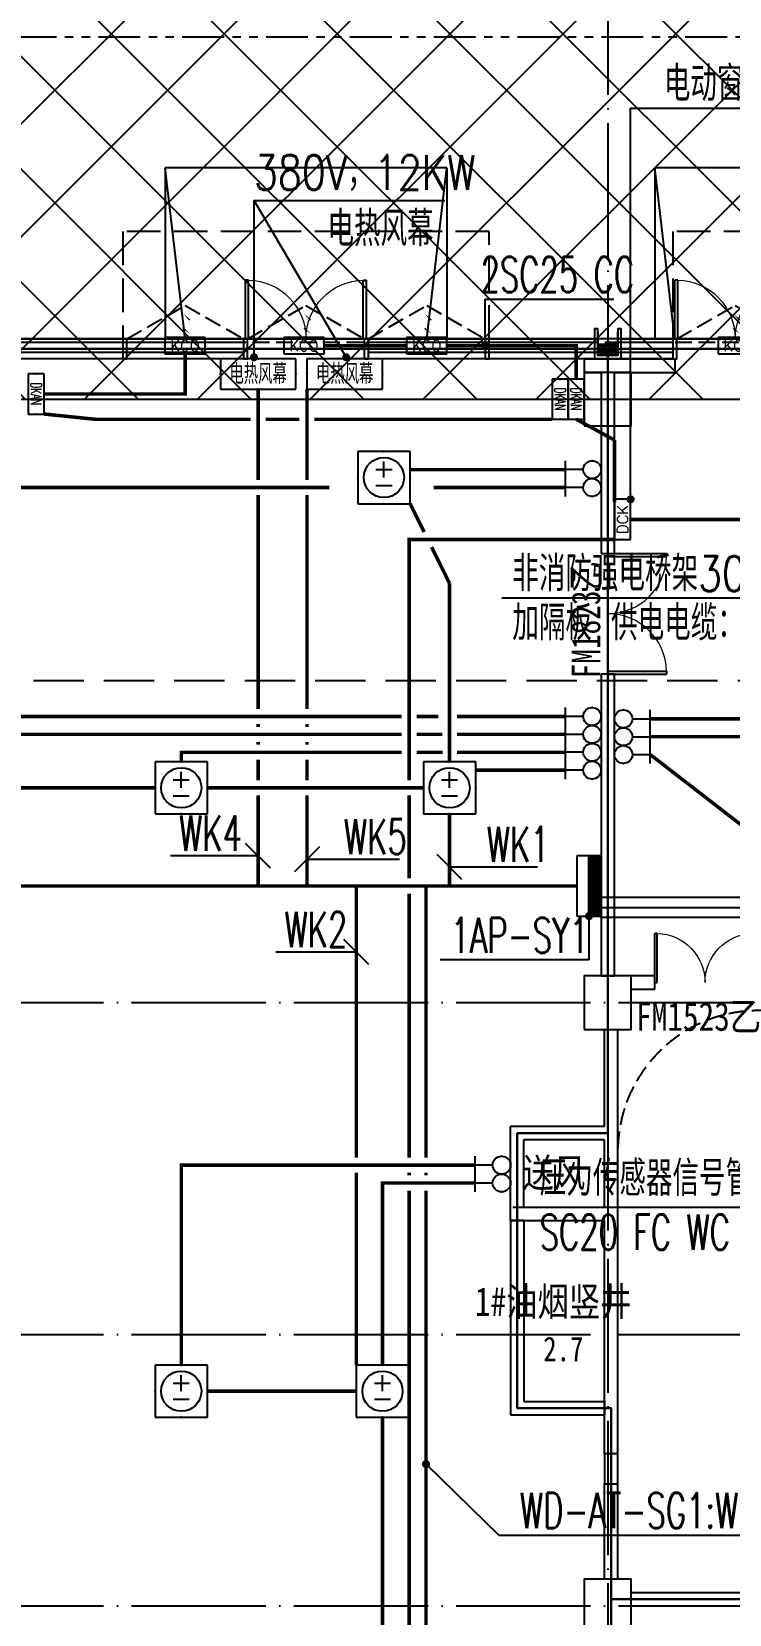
# Model space of a CAD drawing. Extents: x -233336 to 840473, y -28113 to 330904.
# Drawn here: x 14810 to 25212, y 7574 to 31182 of the extents above; entities that cross this region are included whole.
import ezdxf
from ezdxf.enums import TextEntityAlignment as Align
from ezdxf.xclip import XClip

# ---------------------------------------------------------------- set-up
doc = ezdxf.new("R2010")
doc.units = 0
doc.header["$LTSCALE"] = 1000
doc.header["$XCLIPFRAME"] = 2
for name, pattern in [('104-14# 核心筒$0$DASH', [0.35, 0.25, -0.1]), ('104-14# 核心筒$0$DOTE', [2.42, 2, -0.2, 0.02, -0.2]), ('14#楼幕墙$0$DASH', [0.35, 0.25, -0.1]), ('DASH', [0.35, 0.25, -0.1]), ('X-104 14#平面$0$$0$DASH', [0.35, 0.25, -0.1]), ('X-104 14#平面$0$109 3#平面$0$DASH', [0.35, 0.25, -0.1]), ('X-104 14#平面$0$PHANTOM2', [1.25, 0.625, -0.125, 0.125, -0.125, 0.125, -0.125])]:
    doc.linetypes.add(name, pattern=pattern)
doc.layers.get('0').update_dxf_attribs({"linetype": 'CONTINUOUS'})
doc.layers.get('Defpoints').update_dxf_attribs({"linetype": 'CONTINUOUS'})
for name, color, linetype in [('104-14# 核心筒$0$02-TEXT_标注', 9, 'CONTINUOUS'), ('104-14# 核心筒$0$A_AXIS-轴线', 8, '104-14# 核心筒$0$DOTE'), ('104-14# 核心筒$0$A_STR-砌块墙', 7, 'CONTINUOUS'), ('104-14# 核心筒$0$A_STR-砼柱', 8, 'CONTINUOUS'), ('104-14# 核心筒$0$DOOR_FIRE', 8, 'CONTINUOUS'), ('104-14# 核心筒$0$DOOR_FIRE_TEXT', 7, 'CONTINUOUS'), ('14#楼幕墙$0$A-C_玻璃幕墙', 8, 'CONTINUOUS'), ('14#楼幕墙$0$A-C_窗', 8, 'CONTINUOUS'), ('14#楼幕墙$0$A-C_门', 8, 'CONTINUOUS'), ('CABLETRAY', 130, 'CONTINUOUS'), ('CABLETRAY_DIM', 80, 'CONTINUOUS'), ('CABLETRAY_DOTE', 160, 'CONTINUOUS'), ('DIM-动力', 80, 'CONTINUOUS'), ('DIM-插座', 80, 'CONTINUOUS'), ('DIM-箱柜', 80, 'CONTINUOUS'), ('EQUIP-动力', 80, 'CONTINUOUS'), ('EQUIP-照明', 80, 'CONTINUOUS'), ('EQUIP-箱柜', 80, 'CONTINUOUS'), ('TEL_LEAD', 80, 'CONTINUOUS'), ('WIRE-动力', 50, 'CONTINUOUS'), ('WIRE-动力控制', 160, 'DASH'), ('WIRE-插座', 160, 'CONTINUOUS'), ('X-104 14#平面$0$02-TEXT_标注', 9, 'CONTINUOUS'), ('X-104 14#平面$0$A-C_玻璃幕墙', 8, 'CONTINUOUS'), ('X-104 14#平面$0$A-C_门', 8, 'CONTINUOUS'), ('X-104 14#平面$0$A-E_楼梯', 8, 'CONTINUOUS'), ('X-104 14#平面$0$A-SUR_吊顶', 8, 'CONTINUOUS'), ('X-104 14#平面$0$A-TECH_结构', 8, 'CONTINUOUS'), ('X-104 14#平面$0$A_STR-砌块墙', 7, 'CONTINUOUS'), ('X-104 14#平面$0$DOOR_FIRE', 8, 'CONTINUOUS'), ('X-104 14#平面$0$DOOR_FIRE_TEXT', 7, 'CONTINUOUS')]:
    doc.layers.add(name, color=color, linetype=linetype)
for name, color, linetype, plot in [('104-14# 核心筒$0$04-不打印_辅助线', 8, 'CONTINUOUS', False), ('14#楼幕墙$0$04-不打印_辅助线', 8, 'CONTINUOUS', False), ('2019.06.25燃气表间不打印', 7, 'CONTINUOUS', False), ('X-104 14#平面$0$04-不打印_辅助线', 8, 'CONTINUOUS', False), ('X-104 14#平面$0$降板', 8, 'CONTINUOUS', False)]:
    doc.layers.add(name, color=color, linetype=linetype, plot=plot)
doc.layers.add('X-104 14#平面$0$000套内', color=8, linetype='CONTINUOUS', lineweight=30)
doc.styles.add('104-14# 核心筒$0$_TCH_WINDOW', font='STXIHEI.TTF', dxfattribs={"width": 0.8, "height": 3.5})
doc.styles.add('104-14# 核心筒$0$Standard', font='STXIHEI.TTF', dxfattribs={"width": 0.8})
doc.styles.add('_TCH_DIM', font='ROMANS2', dxfattribs={"width": 0.8, "bigfont": 'HZDF2'})
doc.styles.add('_TCH_LABEL', font='COMPLEX', dxfattribs={"bigfont": 'GBCBIG'})
doc.styles.add('_TEL_DIM', font='ROMANS2', dxfattribs={"width": 0.8, "height": 3.5, "bigfont": 'HZDF2'})
doc.styles.get("Standard").update_dxf_attribs({"font": 'GBENOR', "bigfont": 'GBCBIG'})
doc.styles.add('X-104 14#平面$0$_TCH_SPACE', font='STXIHEI.TTF', dxfattribs={"width": 0.8, "height": 5})
doc.styles.add('X-104 14#平面$0$_TCH_WINDOW', font='STXIHEI.TTF', dxfattribs={"width": 0.75, "height": 3.5})
doc.styles.add('X-104 14#平面$0$Standard', font='STXIHEI.TTF', dxfattribs={"width": 0.8})

# ---------------------------------------------------------------- blocks, each defined once
blk = doc.blocks.new('$equip$00001816')
for p, q in [((0.75, 0.6), (-0.75, 0.6)), ((-0.75, 0.6), (-0.75, 0)), ((0.75, 0), (0.75, 0.6)), ((-0.75, 0), (0.75, 0))]:
    blk.add_line(p, q)
for p in [(0, 0.6), (-0.75, 0.3), (0, 0), (0.75, 0.3)]:
    blk.add_point(p)
at = {"color": 7, "style": '_TEL_DIM'}
blk.add_attdef('$TEXT$', text='', height=0.4, dxfattribs=at).set_placement((0, 0.3), align=Align.MIDDLE_CENTER)
at = {"color": 7, "style": '_TEL_DIM', "flags": 1}
blk.add_attdef('A', text='', height=0.00002, dxfattribs=at).set_placement((0, 0), align=Align.MIDDLE_CENTER)
blk = doc.blocks.new('14#楼幕墙$0$A$C38D07553')
blk.add_lwpolyline([(-60, -300), (0, -300), (0, 0), (-60, 0)], close=True)
blk = doc.blocks.new('14#楼幕墙$0$$LinePat$岩棉板')
at = {"color": 0}
for p, q in [((0, -17), (12, -67)), ((12, -67), (24, -17))]:
    blk.add_line(p, q, dxfattribs=at)
for centre, start, end in [((12, -17), 0, 180), ((0, -67), 270, 0), ((24, -67), 180, 270)]:
    blk.add_arc(centre, 12, start, end, dxfattribs=at)
at = {"layer": 'Defpoints'}
blk.add_point((0, 0), dxfattribs=at)
at = {"layer": 'Defpoints', "color": 0}
blk.add_point((24, -84), dxfattribs=at)
blk = doc.blocks.new('*U155')
blk.add_lwpolyline([(300, 0), (0, 0), (0, 150), (300, 150)], close=True)
at = {"color": 8, "xscale": -1.785714284225998, "yscale": 1.782568518697715, "zscale": 1.782568518697715, "rotation": 180}
for p in [(0, 0), (43, 0), (86, 0), (129, 0), (171, 0), (214, 0), (257, 0)]:
    blk.add_blockref('14#楼幕墙$0$$LinePat$岩棉板', p, dxfattribs=at)
blk = doc.blocks.new('14#楼幕墙$0$A$C07E80D9E')
blk.add_lwpolyline([(-350, -50), (-50, -50), (-50, -450), (0, -450), (0, 0), (-400, 0), (-400, -450), (-350, -450)], close=True)
for points in [[(-50, -200), (-350, -200)], [(-50, -220), (-350, -220)]]:
    blk.add_lwpolyline(points)
at = {"layer": '14#楼幕墙$0$A-C_玻璃幕墙', "rotation": 180}
blk.add_blockref('*U155', (-50, -50), dxfattribs=at)
blk = doc.blocks.new('14#楼幕墙$0$A$C385D642F')
for p, q in [((23250, 27600), (23250, 27250)), ((23550, 27250), (23550, 27600))]:
    blk.add_line(p, q)
at = {"rotation": 180}
blk.add_blockref('14#楼幕墙$0$A$C07E80D9E', (23200, 27200), dxfattribs=at)
for p in [(16230, 27500), (18030, 27500), (19830, 27500), (21630, 27500), (24430, 27500)]:
    blk.add_blockref('14#楼幕墙$0$A$C38D07553', p)
blk = doc.blocks.new('14#楼幕墙$0$A$C22714246')
at = {"linetype": '14#楼幕墙$0$DASH'}
blk.add_lwpolyline([(1740, 497), (870, 0), (0, 497)], dxfattribs=at)
at = {"layer": '14#楼幕墙$0$A-C_玻璃幕墙', "color": 1}
blk.add_lwpolyline([(899, 122, 0, 25, 0), (802, 217, 0, 0, 0), (900, 340, 25, 0, 0), (796, 422, 0, 0, 0)], format="xyseb", dxfattribs=at)
blk = doc.blocks.new('14#楼幕墙$0$$DorLib2D$00000002')
for p, q in [((-0.5, 0), (-0.5, 0.4875)), ((-0.475, 0.4875), (-0.5, 0.4875)), ((-0.475, 0), (-0.475, 0.4875)), ((0.475, 0), (0.475, 0.4875)), ((0.475, 0.4875), (0.5, 0.4875)), ((0.5, 0), (0.5, 0.4875)), ((-0.5, 0), (-0.475, 0)), ((0.5, 0), (0.475, 0))]:
    blk.add_line(p, q)
at = {"lineweight": 13}
for centre, start, end in [((-0.4875, 0), 0, 88.53072), ((0.4875, 0), 91.46928, 180)]:
    blk.add_arc(centre, 0.4875, start, end, dxfattribs=at)
blk = doc.blocks.new('14#楼幕墙')
at = {"layer": '14#楼幕墙$0$A-C_玻璃幕墙'}
for p, q in [((4924, 26400), (17970, 26400)), ((18030, 26300), (5005, 26300)), ((24370, 26300), (19770, 26300)), ((19830, 26400), (24370, 26400))]:
    blk.add_line(p, q, dxfattribs=at)
at = {"layer": '14#楼幕墙$0$A-C_玻璃幕墙', "linetype": '14#楼幕墙$0$DASH', "ltscale": 2}
for points in [[(16170, 26600), (21630, 26600), (21630, 28200), (16170, 28200)], [(24370, 26600), (29830, 26600), (29830, 28200), (24370, 28200)]]:
    blk.add_lwpolyline(points, close=True, dxfattribs=at)
at = {"layer": '14#楼幕墙$0$A-C_玻璃幕墙'}
for points in [[(14600, 26600), (23200, 26600)], [(14600, 26550), (17970, 26550)], [(19830, 26550), (23200, 26550)], [(23600, 26600), (32200, 26600)], [(23600, 26550), (24370, 26550)]]:
    blk.add_lwpolyline(points, dxfattribs=at)
at = {"layer": '14#楼幕墙$0$04-不打印_辅助线', "rotation": 180}
blk.add_blockref('14#楼幕墙$0$A$C22714246', (19770, 27097), dxfattribs=at)
at = {"layer": '14#楼幕墙$0$A-C_玻璃幕墙'}
blk.add_blockref('14#楼幕墙$0$A$C385D642F', (0, -900), dxfattribs=at)
at = {"layer": '14#楼幕墙$0$A-C_窗', "rotation": 180}
for p in [(17970, 27097), (21570, 27097), (26170, 27097)]:
    blk.add_blockref('14#楼幕墙$0$A$C22714246', p, dxfattribs=at)
at = {"layer": '14#楼幕墙$0$A-C_门', "xscale": -1800, "yscale": 1800, "zscale": 100}
for p in [(18900, 26600), (25300, 26600)]:
    blk.add_blockref('14#楼幕墙$0$$DorLib2D$00000002', p, dxfattribs=at)
blk = doc.blocks.new('104-14# 核心筒$0$$DorLib2D$00000002')
for p, q in [((-0.5, 0), (-0.5, 0.4875)), ((-0.475, 0.4875), (-0.5, 0.4875)), ((-0.475, 0), (-0.475, 0.4875)), ((0.475, 0), (0.475, 0.4875)), ((0.475, 0.4875), (0.5, 0.4875)), ((0.5, 0), (0.5, 0.4875)), ((-0.5, 0), (-0.475, 0)), ((0.5, 0), (0.475, 0))]:
    blk.add_line(p, q)
at = {"lineweight": 13}
for centre, start, end in [((-0.4875, 0), 0, 88.53072), ((0.4875, 0), 91.46928, 180)]:
    blk.add_arc(centre, 0.4875, start, end, dxfattribs=at)
blk = doc.blocks.new('_FZHK')
blk.add_lwpolyline([(-0.5, -0.5), (0.5, -0.5), (0.5, 0.5), (-0.5, 0.5)], close=True)
blk = doc.blocks.new('104-14# 核心筒')
at = {"layer": '104-14# 核心筒$0$04-不打印_辅助线', "linetype": '104-14# 核心筒$0$DASH'}
blk.add_arc((25650, 14480), 2100, 0, 180, dxfattribs=at)
at = {"layer": '104-14# 核心筒$0$A_AXIS-轴线'}
for p, q in [((23400, 54018.4), (23400, -8545.1)), ((-24839, 25700), (120259.9, 25700)), ((-24839, 16700), (120259.9, 16700)), ((-24839, 11750), (120259.9, 11750)), ((-24839, 7700), (120259.9, 7700))]:
    blk.add_line(p, q, dxfattribs=at)
at = {"layer": '104-14# 核心筒$0$A_STR-砌块墙'}
for p, q in [((24100, 17100), (23750, 17100)), ((24100, 16900), (24100, 17100)), ((23750, 16900), (24100, 16900)), ((23350, 14850), (23350, 16300)), ((23550, 14750), (23550, 16300)), ((23350, 14850), (21950, 14850)), ((21950, 13450), (21950, 14850)), ((23350, 14650), (22150, 14650)), ((22150, 13650), (22150, 14650)), ((23350, 13650), (23350, 14650)), ((23550, 13550), (23550, 14750)), ((22150, 13650), (23350, 13650)), ((23550, 9970), (23550, 13550)), ((21950, 13450), (23350, 13450)), ((23350, 9970), (23350, 13450)), ((23350, 8100), (23350, 9520)), ((23550, 8100), (23550, 9520)), ((23750, 7900), (27750, 7900)), ((23750, 7700), (27750, 7700))]:
    blk.add_line(p, q, dxfattribs=at)
at = {"layer": '104-14# 核心筒$0$A_STR-砼柱'}
for p, xscale, yscale, zscale in [((23400, 25700), 700, 800, 800), ((23400, 16700), 700, 800, 800), ((23450, 9745), 200, 450, 450), ((23400, 7700), 700, 800, 800)]:
    blk.add_blockref('_FZHK', p, dxfattribs=dict(at, xscale=xscale, yscale=yscale, zscale=zscale))
at = {"layer": '104-14# 核心筒$0$DOOR_FIRE'}
ref = blk.add_blockref('104-14# 核心筒$0$$DorLib2D$00000002', (24850, 17000), dxfattribs=dict(at, xscale=1500, yscale=-1500, zscale=200, rotation=180.000000000012))
ref.add_attrib('A', 'FM1523乙', (23821.6, 16278.2), dxfattribs={"layer": '104-14# 核心筒$0$DOOR_FIRE_TEXT', "height": 428.14, "style": '104-14# 核心筒$0$_TCH_WINDOW', "width": 0.8})
at = {"layer": '104-14# 核心筒$0$02-TEXT_标注', "style": '104-14# 核心筒$0$Standard', "width": 0.8}
blk.add_text('送风', height=428.14, dxfattribs=at).set_placement((22129.2, 13945.8))
blk = doc.blocks.new('X-104 14#平面$0$$DorLib2D$00000002')
for p, q in [((-0.5, 0), (-0.5, 0.4875)), ((-0.475, 0.4875), (-0.5, 0.4875)), ((-0.475, 0), (-0.475, 0.4875)), ((0.475, 0), (0.475, 0.4875)), ((0.475, 0.4875), (0.5, 0.4875)), ((0.5, 0), (0.5, 0.4875)), ((-0.5, 0), (-0.475, 0)), ((0.5, 0), (0.475, 0))]:
    blk.add_line(p, q)
at = {"lineweight": 13}
for centre, start, end in [((-0.4875, 0), 0, 88.53072), ((0.4875, 0), 91.46928, 180)]:
    blk.add_arc(centre, 0.4875, start, end, dxfattribs=at)
blk = doc.blocks.new('X-104 14#平面')
at = {"layer": 'X-104 14#平面$0$降板'}
h = blk.add_hatch(dxfattribs=at)
h.set_pattern_fill('ANSI37', color=256, scale=750)
h.set_pattern_definition([(45, (0, 0), (-841.899, 841.899), []), (135, (0, 0), (-841.899, -841.899), [])])
h.paths.add_polyline_path([(83500, 40800), (86400, 48900), (86400, 51400), (77509.2, 51400), (58917.8, 35800), (-4608.4, 35800), (-12111.5, -2800), (112466, -2800), (116300, 1125.5), (116300, 11750), (115900, 11750), (107700, -0.1), (86400, 0), (77400, 799.9), (59400, 799.9), (50400, 0), (-62.7, 0), (5400, 25700), (68400, 25700)])
at = {"layer": 'X-104 14#平面$0$000套内'}
blk.add_lwpolyline([(23450, -2050), (-1173.2, -2050), (4884.7, 26450), (23400, 26450), (23400, 14750), (22050, 14750), (22050, 10650), (23450, 10650)], close=True, dxfattribs=at)
blk.add_lwpolyline([(23400, 26450), (50400, 26450), (50400, -2050), (23450, -2050), (23450, 7800), (32350, 7800), (32350, 7600), (41500, 7600), (41500, 16600), (38350, 16600), (38350, 19250), (30600, 19250), (30600, 26300)], dxfattribs=at)
at = {"layer": 'X-104 14#平面$0$A-C_玻璃幕墙'}
blk.add_lwpolyline([(-1359, -2200), (108091.7, -2200), (111291.5, 2370.2), (113380.4, 907.7), (115789.3, 4348.2), (113700.6, 5810.6), (116900.2, 10380.5), (116900.2, 38462.2), (99065.1, 43424.4), (96015.6, 32464.2), (85707.2, 35332.3), (87317.1, 41118.6), (83503.2, 42179.7), (66340.6, 26600), (4762.5, 26600)], close=True, dxfattribs=at)
at = {"layer": 'X-104 14#平面$0$A-E_楼梯'}
for p, q in [((21000, 29150), (16800, 29150)), ((16800, 29150), (16800, 26600)), ((17100, 26600), (16800, 29150)), ((20700, 26600), (21000, 29150)), ((21000, 29150), (21000, 26600)), ((30100, 29150), (24100, 29150)), ((24100, 29150), (24100, 26600)), ((24400, 26600), (24100, 29150)), ((21000, 26600), (16800, 26600)), ((30100, 26600), (24100, 26600))]:
    blk.add_line(p, q, dxfattribs=at)
at = {"layer": 'X-104 14#平面$0$A-SUR_吊顶', "linetype": 'X-104 14#平面$0$PHANTOM2'}
blk.add_line((57679.8, 31100), (9724.7, 31100), dxfattribs=at)
at = {"layer": 'X-104 14#平面$0$A-SUR_吊顶', "linetype": 'X-104 14#平面$0$109 3#平面$0$DASH', "ltscale": 3}
blk.add_lwpolyline([(109062.3, -4432.1), (119297.3, 10714.5), (117562.9, 11100.5), (120741.8, 38794.6), (99426.9, 44725), (92631.2, 20300), (86987.2, 20300), (86987.2, 21500), (8392.2, 21500), (5688.7, 8781.2), (-2733.6, 10571.4), (-6009.8, -4841.7), (40178.1, -2825.1), (39845.1, -4916.4), (83845.6, -2647.5)], close=True, dxfattribs=at)
at = {"layer": 'X-104 14#平面$0$A-TECH_结构', "linetype": 'X-104 14#平面$0$$0$DASH'}
blk.add_lwpolyline([(87207.3, 41097.2), (85610.8, 35359.1), (96063.8, 32450.8), (99099.8, 43362.9), (116850.2, 38424.2), (116850.2, 10396.2), (108065.7, -2149.5), (-1297.3, -2149.5), (4803.7, 26550), (66359.9, 26550), (83516.4, 42124.1)], close=True, dxfattribs=at)
at = {"layer": 'X-104 14#平面$0$A_STR-砌块墙'}
for p, q in [((23050, 26300), (23400, 26300)), ((23050, 26300), (23050, 26100)), ((23400, 26300), (24400, 26300)), ((24400, 26300), (24400, 26100)), ((23050, 26100), (23300, 26100)), ((23300, 26100), (23300, 23400)), ((23500, 23400), (23500, 26100)), ((23500, 26100), (24400, 26100)), ((23300, 23400), (23500, 23400)), ((23500, 21600), (23300, 21600)), ((23300, 21600), (23300, 17100)), ((23500, 17100), (23500, 21600)), ((23300, 17100), (23500, 17100)), ((21950, 13450), (21950, 10550)), ((22150, 13450), (21950, 13450)), ((22150, 13450), (22150, 10750)), ((22150, 10750), (23350, 10750)), ((23350, 10750), (23350, 10550)), ((21950, 10550), (23350, 10550))]:
    blk.add_line(p, q, dxfattribs=at)
at = {"layer": 'X-104 14#平面$0$降板'}
blk.add_lwpolyline([(83500, 40800), (86400, 48900), (86400, 51400), (77509.2, 51400), (58917.8, 35800), (-4608.4, 35800), (-12111.5, -2800), (112466, -2800), (116300, 1125.5), (116300, 11750), (115900, 11750), (107700, -0.1), (86400, 0), (77400, 799.9), (59400, 799.9), (50400, 0), (-62.7, 0), (5400, 25700), (68400, 25700)], close=True, dxfattribs=at)
ref = blk.add_blockref('104-14# 核心筒', (0, 0))
XClip(ref).set_block_clipping_path([(-38664.3623821461, -25500), (139216.5485069363, 330900)])
blk.add_blockref('14#楼幕墙', (0, 0))
at = {"layer": 'X-104 14#平面$0$A-C_门', "xscale": -1800, "yscale": 1800, "zscale": 100}
for p in [(18900, 26600), (25300, 26600)]:
    blk.add_blockref('X-104 14#平面$0$$DorLib2D$00000002', p, dxfattribs=at)
at = {"layer": 'X-104 14#平面$0$DOOR_FIRE'}
ref = blk.add_blockref('X-104 14#平面$0$$DorLib2D$00000002', (23400, 22500), dxfattribs=dict(at, xscale=-1800, yscale=-1800, zscale=200, rotation=90))
ref.add_attrib('A', 'FM1823乙', (23287.5, 21535.8), dxfattribs={"layer": 'X-104 14#平面$0$DOOR_FIRE_TEXT', "height": 428.14, "rotation": 90, "style": 'X-104 14#平面$0$_TCH_WINDOW', "width": 0.75})
at = {"layer": 'X-104 14#平面$0$02-TEXT_标注', "style": 'X-104 14#平面$0$Standard', "width": 0.8}
blk.add_text('1#油烟竖井', height=428.14, dxfattribs=at).set_placement((21419.5, 12025.3))
at = {"layer": 'X-104 14#平面$0$04-不打印_辅助线', "style": 'X-104 14#平面$0$_TCH_SPACE', "width": 0.8}
blk.add_text('2.7', height=366.98, dxfattribs=at).set_placement((22438.1, 11349.4))
blk = doc.blocks.new('*X5')
at = {"color": 0}
for p, q in [((-250, 33), (-183, 100)), ((-250, 68), (-218, 100)), ((-247, 0), (-147, 100)), ((-212, 0), (-112, 100)), ((-177, 0), (-77, 100)), ((-141, 0), (-41, 100)), ((-106, 0), (-6, 100)), ((-71, 0), (29, 100)), ((-35, 0), (65, 100)), ((0, 0), (100, 100)), ((35, 0), (135, 100)), ((71, 0), (171, 100)), ((106, 0), (206, 100)), ((141, 0), (241, 100)), ((177, 0), (250, 73)), ((212, 0), (250, 38)), ((247, 0), (250, 3))]:
    blk.add_line(p, q, dxfattribs=at)
blk = doc.blocks.new('$equip$00001414')
for p, q in [((0.75, 0.6), (-0.75, 0.6)), ((-0.75, 0.6), (-0.75, 0)), ((0.75, 0), (0.75, 0.6)), ((-0.75, 0.3), (0.75, 0.3)), ((-0.75, 0), (0.75, 0))]:
    blk.add_line(p, q)
at = {"const_width": 0.3}
blk.add_lwpolyline([(-0.75, 0.15), (0.75, 0.15)], dxfattribs=at)
for p in [(0, 0.6), (-0.75, 0.3), (0, 0), (0.75, 0.3)]:
    blk.add_point(p)
at = {"xscale": 0.00300000000061118, "yscale": 0.00300000000061118, "zscale": 0.00300000000061118}
blk.add_blockref('*X5', (0, 0), dxfattribs=at)
at = {"style": '_TCH_LABEL', "flags": 9}
blk.add_attdef('A', (0, 0), '', height=0.00002, dxfattribs=at)
blk = doc.blocks.new('$equip$00001344')
for p, q in [((0.65, 0.65), (-0.65, 0.65)), ((-0.65, 0.65), (-0.65, -0.65)), ((0, 0), (0, 0.4)), ((0.65, -0.65), (0.65, 0.65)), ((-0.2, 0.2), (0.2, 0.2)), ((-0.2, -0.2), (0.2, -0.2)), ((-0.65, -0.65), (0.65, -0.65))]:
    blk.add_line(p, q)
blk.add_circle((0, 0), 0.5)
for p in [(0, 0.65), (-0.65, 0), (0.65, 0), (0, -0.65)]:
    blk.add_point(p)
at = {"flags": 9}
blk.add_attdef('A', (0, 0), '', height=0.00002, dxfattribs=at)
blk = doc.blocks.new('$equip$00002672')
for p, q in [((0.222, 0.889), (-0.222, 0.889)), ((0, 0.444), (0, 0.889))]:
    blk.add_line(p, q)
blk.add_circle((0, 0.222), 0.222)
for p in [(0, 0.889), (-0.222, 0.222), (0, 0), (0.222, 0.222)]:
    blk.add_point(p)
at = {"color": 7, "style": '_TEL_DIM', "flags": 1}
for tag in ['A', 'REMARK']:
    blk.add_attdef(tag, text='', height=0.00002, dxfattribs=at).set_placement((0, 0), align=Align.MIDDLE_CENTER)

msp = doc.modelspace()

# ---------------------------------------------------------------- linework, layer by layer
at = {"layer": '2019.06.25燃气表间不打印'}
for p, q in [((20689.7, 9815.1), (21774.8, 8754.7)), ((21774.8, 8754.7), (25516.8, 8754.7))]:
    msp.add_line(p, q, dxfattribs=at)
at = {"layer": '2019.06.25燃气表间不打印', "const_width": 52.5}
for points in [[(20689.7, 18438.2), (20689.7, 14387.4)], [(20689.7, 14162.4), (20689.7, 14120.7)], [(20689.7, 13895.7), (20689.7, 4999.6)]]:
    msp.add_lwpolyline(points, dxfattribs=at)
at = {"layer": '2019.06.25燃气表间不打印', "const_width": 60}
msp.add_lwpolyline([(20668.3, 9836, 1), (20711.2, 9794.1, 1)], format="xyb", close=True, dxfattribs=at)
at = {"layer": 'CABLETRAY'}
for p, q in [((23300, 17970), (23300, 18270)), ((23300, 18270), (26183.7, 18270)), ((26183.7, 17970), (23300, 17970))]:
    msp.add_line(p, q, dxfattribs=at)
at = {"layer": 'CABLETRAY_DIM'}
msp.add_line((30600, 22730.9), (21818.4, 22730.9), dxfattribs=at)
at = {"layer": 'CABLETRAY_DOTE'}
msp.add_line((23300, 18120), (26183.7, 18120), dxfattribs=at)
at = {"layer": 'DIM-动力', "color": 80}
for p, q in [((23740, 24206.4), (23740, 30038.9)), ((23740, 30038.9), (31236.4, 30038.9)), ((18125.4, 26325), (18125.4, 28663.3)), ((19500, 26325), (18125.4, 28663.3)), ((18125.4, 28663.3), (20972, 28663.3))]:
    msp.add_line(p, q, dxfattribs=at)
at = {"layer": 'DIM-动力', "color": 80, "const_width": 60}
for points in [[(18125.4, 26295, 1), (18125.4, 26355, 1)], [(19515.2, 26299.1, 1), (19484.8, 26350.9, 1)], [(23740, 24176.4, 1), (23740, 24236.4, 1)]]:
    msp.add_lwpolyline(points, format="xyb", close=True, dxfattribs=at)
at = {"layer": 'DIM-插座'}
for p, q in [((21570, 26497.7), (21570, 27190.7)), ((21570, 27190.7), (23491.9, 27190.7))]:
    msp.add_line(p, q, dxfattribs=at)
at = {"layer": 'DIM-插座', "color": 80}
for p, q in [((18372, 18703), (18000.8, 19074.2)), ((19100.2, 19022.1), (18728.9, 18650.9)), ((21226.4, 18536.2), (20855.2, 18907.5)), ((19836.4, 17267.2), (19465.2, 17638.4))]:
    msp.add_line(p, q, dxfattribs=at)
at = {"layer": 'DIM-插座', "const_width": 60}
msp.add_lwpolyline([(21570, 26467.7, 1), (21570, 26527.7, 1)], format="xyb", close=True, dxfattribs=at)
at = {"layer": 'DIM-插座', "color": 80}
for points in [[(17848.1, 18888.6), (16878.8, 18888.6)], [(18186.4, 18888.6), (17848.1, 18888.6)], [(18914.5, 18836.5), (19335.6, 18836.5)], [(19335.6, 18836.5), (20293.3, 18836.5)], [(21040.8, 18721.8), (21465.9, 18721.8)], [(21465.9, 18721.8), (22354.1, 18721.8)], [(19407.6, 17452.8), (18449.9, 17452.8)], [(19650.8, 17452.8), (19407.6, 17452.8)]]:
    msp.add_lwpolyline(points, dxfattribs=at)
at = {"layer": 'DIM-箱柜'}
for p, q in [((23120, 17988.2), (23120, 17335.9)), ((23120, 17335.9), (20899.5, 17335.9))]:
    msp.add_line(p, q, dxfattribs=at)
at = {"layer": 'DIM-箱柜', "const_width": 60}
msp.add_lwpolyline([(23120, 18018.2, 1), (23120, 17958.2, 1)], format="xyb", close=True, dxfattribs=at)
at = {"layer": 'TEL_LEAD', "color": 80}
msp.add_line((28615.4, 13641.4), (21984.9, 13641.4), dxfattribs=at)
at = {"layer": 'WIRE-动力', "color": 50, "const_width": 52.5}
msp.add_lwpolyline([(12793.1, 18438.2), (22940, 18438.2)], dxfattribs=at)
at = {"layer": 'WIRE-动力控制', "color": 160, "const_width": 52.5}
for points in [[(22766.7, 24648.6), (20452.7, 24648.6)], [(19248.1, 24381.9), (11413.5, 24381.9)], [(22766.7, 24381.9), (20802.1, 24381.9)], [(20326.4, 20966.5), (8040.8, 20966.5), (8040.8, 20292.9)], [(20874.2, 20966.5), (20551.4, 20966.5)], [(22766.7, 20966.5), (21153.3, 20966.5)], [(24033.3, 20932), (25373.4, 20932)], [(20326.4, 20699.9), (12040.8, 20699.9), (12040.8, 20292.9)], [(20934.2, 20699.9), (20551.4, 20699.9)], [(22766.7, 20699.9), (21153.3, 20699.9)], [(24033.3, 20665.4), (26001.8, 20665.4)], [(17040.8, 20292.9), (17040.8, 20433.2), (20326.4, 20433.2)], [(20551.4, 20433.2), (20939.9, 20433.2)], [(22766.7, 20433.2), (21153.3, 20433.2)], [(24033.3, 20398.7), (26521, 18472.9)], [(22766.7, 20166.5), (21430.8, 20166.5)], [(17040.8, 11292.9), (17040.8, 14274.9), (21416.7, 14274.9)], [(20040.8, 11292.9), (20040.8, 14008.2), (21416.7, 14008.2)]]:
    msp.add_lwpolyline(points, dxfattribs=at)
at = {"layer": 'WIRE-插座', "color": 160, "const_width": 52.5}
for points in [[(19168.9, 26497.7), (20400.1, 26497.7)], [(22930, 26000), (22930, 26497.7), (21000.1, 26497.7)], [(14997.3, 25777.9), (17097.5, 25777.9), (17097.5, 26377.7)], [(18186.4, 25851.3), (18186.4, 24494.4)], [(18914.5, 25851.3), (18914.5, 24494.4)], [(18186.4, 24269.4), (18186.4, 21079)], [(18914.5, 24269.4), (18914.5, 21079)], [(20661.5, 23718.9), (20452.7, 24141)], [(23740, 23906.4), (27679.5, 23906.4)], [(20438.9, 22248.1), (20438.9, 23606.4), (20591.6, 23606.4)], [(20591.6, 23606.4), (23500, 23606.4)], [(21040.8, 22951.9), (20772.7, 23493.9)], [(21040.8, 20292.9), (21040.8, 22951.9)], [(20438.9, 20015.4), (20438.9, 22248.1)], [(18186.4, 20854), (18186.4, 20812.4)], [(18914.5, 20854), (18914.5, 20812.4)], [(18186.4, 20587.4), (18186.4, 20545.7)], [(18914.5, 20587.4), (18914.5, 20545.7)], [(18186.4, 20320.7), (18186.4, 20015.4)], [(18914.5, 20320.7), (18914.5, 20015.4)], [(12340.8, 19902.9), (16650.8, 19902.9)], [(17430.8, 19902.9), (20650.8, 19902.9)], [(18186.4, 19790.4), (18186.4, 18438.2)], [(18914.5, 19790.4), (18914.5, 18438.2)], [(20438.9, 18550.7), (20438.9, 19790.4)], [(21040.8, 19512.9), (21040.8, 18438.2)], [(19650.8, 14387.4), (19650.8, 18438.2)], [(20438.9, 14387.4), (20438.9, 18325.7)], [(19650.8, 11292.9), (19650.8, 14162.4)], [(20438.9, 14120.7), (20438.9, 14162.4)], [(20438.9, 4851.5), (20438.9, 13895.7)], [(17430.8, 10902.9), (19650.8, 10902.9)], [(20040.8, 10512.9), (20040.8, 5072.2)]]:
    msp.add_lwpolyline(points, dxfattribs=at)
at = {"layer": 'WIRE-插座', "const_width": 52.5}
for points in [[(15760.3, 25400), (14997.3, 25477.9)], [(18073.9, 25400), (15760.3, 25400)], [(18802, 25400), (18298.9, 25400)], [(22570, 25400), (19027, 25400)], [(23500, 25089.7), (22930, 25400)], [(23500, 24159.5), (23500, 25089.7)]]:
    msp.add_lwpolyline(points, dxfattribs=at)

# ---------------------------------------------------------------- block references
msp.add_blockref('X-104 14#平面', (0, 0))
at = {"layer": 'EQUIP-动力', "color": 80, "xscale": 400, "yscale": 400, "zscale": 400}
for p in [(17097.5, 26377.7), (18868.9, 26377.7), (20700.1, 26377.7), (25344.7, 26377.7)]:
    msp.add_blockref('$equip$00001816', p, dxfattribs=at).add_auto_attribs({'$TEXT$': 'KCQ'})
at = {"layer": 'EQUIP-动力', "color": 80}
ref = msp.add_blockref('$equip$00001816', (18186.4, 25851.3), dxfattribs=dict(at, xscale=750, yscale=750, zscale=750))
ref.add_attrib('$TEXT$', '电热风幕', dxfattribs={"layer": '0', "color": 7, "height": 300, "style": '_TEL_DIM', "width": 0.75}).set_placement((18186.4, 26076.3), align=Align.MIDDLE_CENTER)
ref = msp.add_blockref('$equip$00001816', (19477, 25851.3), dxfattribs=dict(at, xscale=750, yscale=750, zscale=750))
ref.add_attrib('$TEXT$', '电热风幕', dxfattribs={"layer": '0', "color": 7, "height": 300, "style": '_TEL_DIM', "width": 0.75}).set_placement((19477, 26076.3), align=Align.MIDDLE_CENTER)
ref = msp.add_blockref('$equip$00001816', (14757.3, 25777.9), dxfattribs=dict(at, xscale=400, yscale=400, zscale=400, rotation=270))
ref.add_attrib('$TEXT$', 'DKAN', dxfattribs={"layer": '0', "color": 7, "height": 160, "rotation": 270, "style": '_TEL_DIM', "width": 0.6}).set_placement((14877.3, 25777.9), align=Align.MIDDLE_CENTER)
ref = msp.add_blockref('$equip$00001816', (22570, 25700), dxfattribs=dict(at, xscale=400, yscale=400, zscale=400, rotation=270))
ref.add_attrib('$TEXT$', 'DKAN', dxfattribs={"layer": '0', "color": 7, "height": 160, "rotation": 270, "style": '_TEL_DIM', "width": 0.6}).set_placement((22690, 25700), align=Align.MIDDLE_CENTER)
ref = msp.add_blockref('$equip$00001816', (22810, 25700), dxfattribs=dict(at, xscale=400, yscale=400, zscale=400, rotation=270))
ref.add_attrib('$TEXT$', 'DKAN', dxfattribs={"layer": '0', "color": 7, "height": 160, "rotation": 270, "style": '_TEL_DIM', "width": 0.6}).set_placement((22930, 25700), align=Align.MIDDLE_CENTER)
at = {"layer": 'EQUIP-动力', "color": 80, "xscale": 600, "yscale": 600, "zscale": 600}
for p in [(20062.7, 24531), (17040.8, 19902.9), (21040.8, 19902.9), (17040.8, 10902.9), (20040.8, 10902.9)]:
    msp.add_blockref('$equip$00001344', p, dxfattribs=at)
at = {"layer": 'EQUIP-动力', "color": 80, "xscale": 400, "yscale": 400, "zscale": 400, "rotation": 90}
msp.add_blockref('$equip$00001816', (23740, 23906.4), dxfattribs=at).add_auto_attribs({'$TEXT$': 'DCK'})
at = {"layer": 'EQUIP-照明', "color": 80, "xscale": 600, "yscale": 600, "zscale": 600}
for p, rotation in [((23300, 24648.6), 90), ((23300, 24381.9), 90), ((23300, 20966.5), 90), ((23500, 20932), 270), ((23300, 20699.9), 90), ((23500, 20665.4), 270), ((23300, 20433.2), 90), ((23500, 20398.7), 270), ((23300, 20166.5), 90), ((21950, 14274.9), 90), ((21950, 14008.2), 90)]:
    msp.add_blockref('$equip$00002672', p, dxfattribs=dict(at, rotation=rotation))
at = {"layer": 'EQUIP-箱柜', "color": 80, "xscale": 600, "yscale": 600, "zscale": 600, "rotation": 90}
msp.add_blockref('$equip$00001414', (23300, 18438.2), dxfattribs=at)

# ---------------------------------------------------------------- texts
at = {"layer": '2019.06.25燃气表间不打印', "color": 7, "style": '_TEL_DIM', "width": 0.64}
msp.add_text('WD-AT-SG1:WP42', height=525, dxfattribs=at).set_placement((22092, 8859.7))
at = {"layer": 'CABLETRAY_DIM', "color": 7, "style": '_TEL_DIM', "width": 0.8}
for s, p in [('非消防强电桥架300x100（梁下100mm安装）', (21975.9, 22835.9)), ('加隔板 供电电缆：控制比例为2:1', (21975.9, 22100.9))]:
    msp.add_text(s, height=520.866, dxfattribs=at).set_placement(p)
at = {"layer": 'DIM-动力', "color": 7, "width": 0.8}
for s, height, style, p in [('电动窗开启控制器（厂家自带） 余同', 520.866, '_TCH_DIM', (24235.7, 30143.9)), ('380V，12KW', 520.87, '_TEL_DIM', (18124.2, 28820.8)), ('电热风幕', 520.87, '_TEL_DIM', (19220.4, 27980.8))]:
    msp.add_text(s, height=height, dxfattribs=dict(at, style=style)).set_placement(p)
at = {"layer": 'DIM-插座', "color": 7, "style": '_TEL_DIM', "width": 0.64}
for s, p in [('2SC25 CC', (21503.7, 27295.7)), ('WK4', (17010.1, 18963.6)), ('WK5', (19466.9, 18911.5)), ('WK1', (21597.2, 18796.8)), ('WK2', (18581.1, 17527.8))]:
    msp.add_text(s, height=525, dxfattribs=at).set_placement(p)
at = {"layer": 'DIM-箱柜', "color": 7, "style": '_TEL_DIM', "width": 0.64}
msp.add_text('1AP-SY1', height=525, dxfattribs=at).set_placement((21057, 17440.9))
at = {"layer": 'TEL_LEAD', "color": 7, "style": '_TEL_DIM'}
for s, height, width, p in [('压力传感器信号管至地下一层，', 520.866, 0.8, (22385.7, 13816.7)), ('SC20 FC WC', 525, 0.64, (22385.7, 13011.4))]:
    msp.add_text(s, height=height, dxfattribs=dict(at, width=width)).set_placement(p)

doc.saveas('drawing.dxf')
